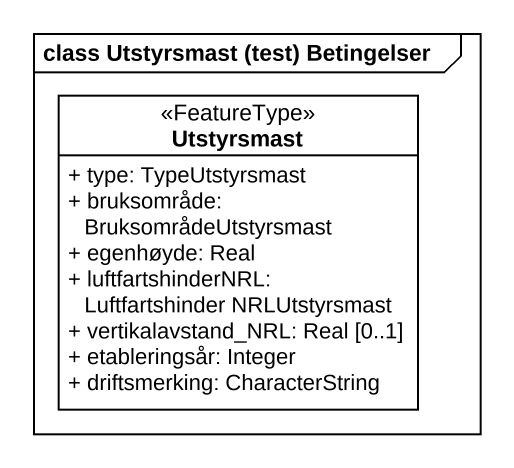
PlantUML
@startuml
mainframe class Utstyrsmast (test) Betingelser
hide circle
hide empty members
skinparam classAttributeIconSize 0
class Utstyrsmast <<FeatureType>> {
  + type: TypeUtstyrsmast
  + bruksområde: BruksområdeUtstyrsmast
  + egenhøyde: Real
  + luftfartshinderNRL: Luftfartshinder NRLUtstyrsmast
  + vertikalavstand_NRL: Real [0..1]
  + etableringsår: Integer
  + driftsmerking: CharacterString
}
@enduml
